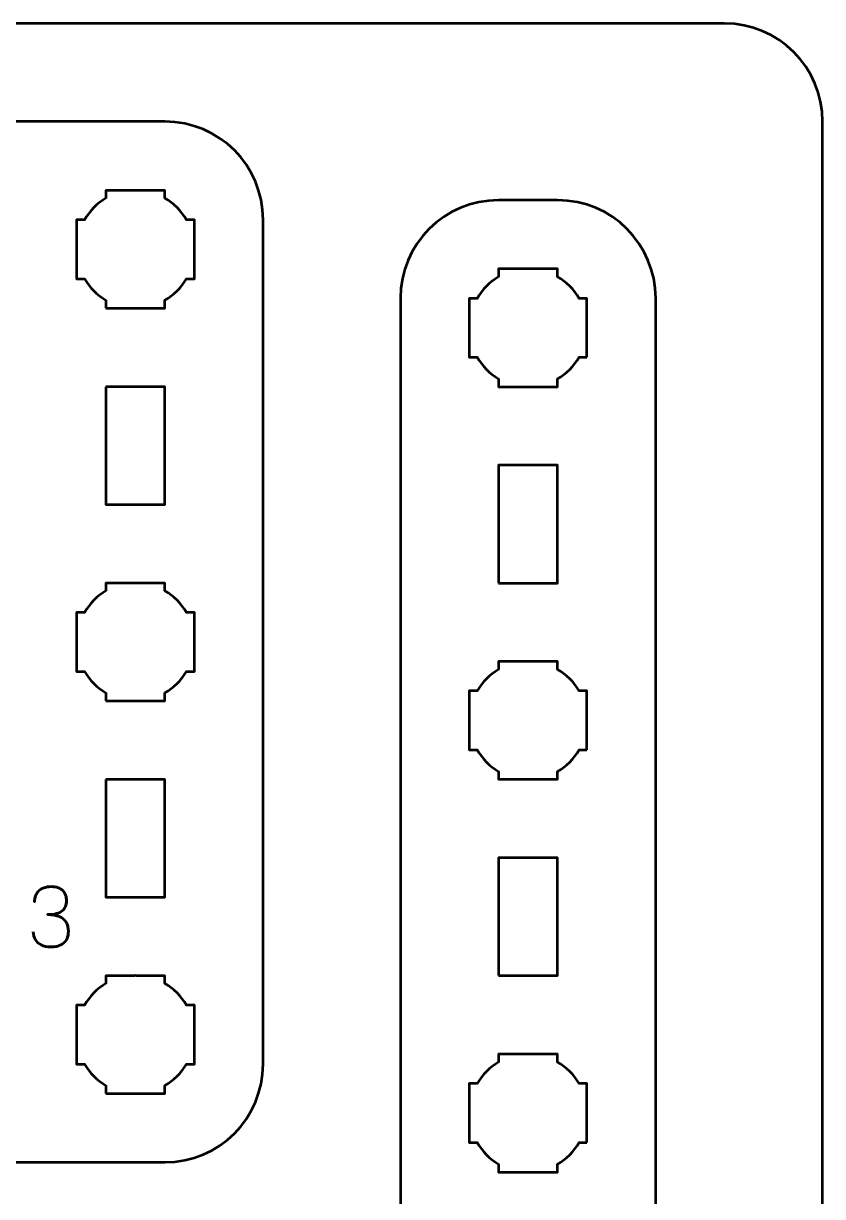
# Model space of a CAD drawing. Header units: centimetres. Extents: x -21 to 0, y -29.7 to 0.
# Drawn here: x -4.07 to 0, y -5.97 to 0 of the extents above; entities that cross this region are included whole.
import ezdxf

# ---------------------------------------------------------------- set-up
doc = ezdxf.new("R2010")
doc.units = ezdxf.units.CM
doc.header["$MEASUREMENT"] = 0
doc.layers.add('Layer 1', color=7, linetype='Continuous')

msp = doc.modelspace()

# ---------------------------------------------------------------- linework, layer by layer
at = {"layer": 'Layer 1', "color": 1, "lineweight": 53}
msp.add_open_spline([(-21.00003, -29.19995), (-21.00003, -29.19995), (-21.00003, -1.69992), (-21.00003, -1.69992), (-21.00003, -1.69992), (-21.00003, -1.61709), (-20.93286, -1.54992), (-20.85003, -1.54992), (-20.85003, -1.54992), (-20.7672, -1.54992), (-20.70003, -1.48275), (-20.70003, -1.39992), (-20.70003, -1.39992), (-20.70003, -1.31709), (-20.7672, -1.24992), (-20.85003, -1.24992), (-20.85003, -1.24992), (-20.93286, -1.24992), (-21.00003, -1.18275), (-21.00003, -1.09992), (-21.00003, -1.09992), (-21.00003, -1.09992), (-21.00003, -0.49992), (-21.00003, -0.49992), (-21.00003, -0.49992), (-21.00003, -0.22295), (-20.77694, 0.00004), (-20.49994, 0.00004), (-20.49994, 0.00004), (-20.49994, 0.00004), (-0.50008, 0.00004), (-0.50008, 0.00004), (-0.50008, 0.00004), (-0.22294, 0.00004), (0.00002, -0.22295), (0.00002, -0.49992), (0.00002, -0.49992), (0.00002, -0.49992), (0.00002, -29.19995), (0.00002, -29.19995), (0.00002, -29.19995), (0.00002, -29.47695), (-0.22294, -29.70004), (-0.50008, -29.70004), (-0.50008, -29.70004), (-0.50008, -29.70004), (-20.49994, -29.70004), (-20.49994, -29.70004), (-20.49994, -29.70004), (-20.77694, -29.70004), (-21.00003, -29.47695), (-21.00003, -29.19995)], degree=3, knots=[0, 0, 0, 0, 0.0769231, 0.0769231, 0.0769231, 0.0769231, 0.1538462, 0.1538462, 0.1538462, 0.1538462, 0.2307692, 0.2307692, 0.2307692, 0.2307692, 0.3076923, 0.3076923, 0.3076923, 0.3076923, 0.3846154, 0.3846154, 0.3846154, 0.3846154, 0.4615385, 0.4615385, 0.4615385, 0.4615385, 0.5384615, 0.5384615, 0.5384615, 0.5384615, 0.6153846, 0.6153846, 0.6153846, 0.6153846, 0.6923077, 0.6923077, 0.6923077, 0.6923077, 0.7692308, 0.7692308, 0.7692308, 0.7692308, 0.8461538, 0.8461538, 0.8461538, 0.8461538, 0.9230769, 0.9230769, 0.9230769, 0.9230769, 1, 1, 1, 1], dxfattribs=at)
at = {"layer": 'Layer 1', "color": 3, "lineweight": 53}
msp.add_open_spline([(-7.64993, -0.49997), (-7.64993, -0.49997), (-3.35006, -0.49997), (-3.35006, -0.49997), (-3.35006, -0.49997), (-3.07292, -0.49997), (-2.84996, -0.72306), (-2.84996, -1.00006), (-2.84996, -1.00006), (-2.84996, -1.00006), (-2.84996, -5.29993), (-2.84996, -5.29993), (-2.84996, -5.29993), (-2.84996, -5.57707), (-3.07292, -5.80003), (-3.35006, -5.80003), (-3.35006, -5.80003), (-3.35006, -5.80003), (-7.64993, -5.80003), (-7.64993, -5.80003), (-7.64993, -5.80003), (-7.92693, -5.80003), (-8.15002, -5.57707), (-8.15002, -5.29993), (-8.15002, -5.29993), (-8.15002, -5.29993), (-8.15002, -1.00006), (-8.15002, -1.00006), (-8.15002, -1.00006), (-8.15002, -0.72306), (-7.92693, -0.49997), (-7.64993, -0.49997)], degree=3, knots=[0, 0, 0, 0, 0.125, 0.125, 0.125, 0.125, 0.25, 0.25, 0.25, 0.25, 0.375, 0.375, 0.375, 0.375, 0.5, 0.5, 0.5, 0.5, 0.625, 0.625, 0.625, 0.625, 0.75, 0.75, 0.75, 0.75, 0.875, 0.875, 0.875, 0.875, 1, 1, 1, 1], dxfattribs=at)
at = {"layer": 'Layer 1', "lineweight": 53}
for points, knots in [([(-3.64998, -1.45006), (-3.64998, -1.45006), (-3.64998, -1.40988), (-3.64998, -1.40988), (-3.64998, -1.40988), (-3.69552, -1.38355), (-3.73348, -1.3456), (-3.75983, -1.30007), (-3.75983, -1.30007), (-3.75983, -1.30007), (-3.79998, -1.30007), (-3.79998, -1.30007), (-3.79998, -1.30007), (-3.79998, -1.30007), (-3.79998, -1.15155), (-3.79998, -1.15155), (-3.79998, -1.15155), (-3.79998, -1.15155), (-3.8, -1.15), (-3.8, -1.15), (-3.8, -1.15), (-3.8, -1.15), (-3.79998, -1.14845), (-3.79998, -1.14845), (-3.79998, -1.14845), (-3.79998, -1.14845), (-3.79998, -1.00006), (-3.79998, -1.00006), (-3.79998, -1.00006), (-3.79998, -1.00006), (-3.75988, -1.00006), (-3.75988, -1.00006), (-3.75988, -1.00006), (-3.73353, -0.95449), (-3.69554, -0.91649), (-3.64998, -0.89013), (-3.64998, -0.89013), (-3.64998, -0.89013), (-3.64998, -0.85005), (-3.64998, -0.85005), (-3.64998, -0.85005), (-3.64998, -0.85005), (-3.50464, -0.85005), (-3.50464, -0.85005), (-3.50464, -0.85005), (-3.50464, -0.85005), (-3.5, -0.84999), (-3.5, -0.84999), (-3.5, -0.84999), (-3.5, -0.84999), (-3.49535, -0.85005), (-3.49535, -0.85005), (-3.49535, -0.85005), (-3.49535, -0.85005), (-3.34997, -0.85005), (-3.34997, -0.85005), (-3.34997, -0.85005), (-3.34997, -0.85005), (-3.34997, -0.89013), (-3.34997, -0.89013), (-3.34997, -0.89013), (-3.3044, -0.91649), (-3.26643, -0.95449), (-3.24009, -1.00006), (-3.24009, -1.00006), (-3.24009, -1.00006), (-3.19997, -1.00006), (-3.19997, -1.00006), (-3.19997, -1.00006), (-3.19997, -1.00006), (-3.19997, -1.30007), (-3.19997, -1.30007), (-3.19997, -1.30007), (-3.19997, -1.30007), (-3.24014, -1.30007), (-3.24014, -1.30007), (-3.24014, -1.30007), (-3.26648, -1.3456), (-3.30444, -1.38355), (-3.34997, -1.40988), (-3.34997, -1.40988), (-3.34997, -1.40988), (-3.34997, -1.45006), (-3.34997, -1.45006), (-3.34997, -1.45006), (-3.34997, -1.45006), (-3.64998, -1.45006), (-3.64998, -1.45006)], [0, 0, 0, 0, 0.0454545, 0.0454545, 0.0454545, 0.0454545, 0.0909091, 0.0909091, 0.0909091, 0.0909091, 0.1363636, 0.1363636, 0.1363636, 0.1363636, 0.1818182, 0.1818182, 0.1818182, 0.1818182, 0.2272727, 0.2272727, 0.2272727, 0.2272727, 0.2727273, 0.2727273, 0.2727273, 0.2727273, 0.3181818, 0.3181818, 0.3181818, 0.3181818, 0.3636364, 0.3636364, 0.3636364, 0.3636364, 0.4090909, 0.4090909, 0.4090909, 0.4090909, 0.4545455, 0.4545455, 0.4545455, 0.4545455, 0.5, 0.5, 0.5, 0.5, 0.5454545, 0.5454545, 0.5454545, 0.5454545, 0.5909091, 0.5909091, 0.5909091, 0.5909091, 0.6363636, 0.6363636, 0.6363636, 0.6363636, 0.6818182, 0.6818182, 0.6818182, 0.6818182, 0.7272727, 0.7272727, 0.7272727, 0.7272727, 0.7727273, 0.7727273, 0.7727273, 0.7727273, 0.8181818, 0.8181818, 0.8181818, 0.8181818, 0.8636364, 0.8636364, 0.8636364, 0.8636364, 0.9090909, 0.9090909, 0.9090909, 0.9090909, 0.9545455, 0.9545455, 0.9545455, 0.9545455, 1, 1, 1, 1]), ([(-1.19997, -1.70006), (-1.19997, -1.70006), (-1.24008, -1.70006), (-1.24008, -1.70006), (-1.24008, -1.70006), (-1.2664, -1.74553), (-1.30443, -1.78345), (-1.3499, -1.80991), (-1.3499, -1.80991), (-1.3499, -1.80991), (-1.3499, -1.84999), (-1.3499, -1.84999), (-1.3499, -1.84999), (-1.3499, -1.84999), (-1.49998, -1.84999), (-1.49998, -1.84999), (-1.49998, -1.84999), (-1.49998, -1.84999), (-1.64991, -1.84999), (-1.64991, -1.84999), (-1.64991, -1.84999), (-1.64991, -1.84999), (-1.64991, -1.80991), (-1.64991, -1.80991), (-1.64991, -1.80991), (-1.69552, -1.78345), (-1.73344, -1.74553), (-1.75976, -1.70006), (-1.75976, -1.70006), (-1.75976, -1.70006), (-1.79998, -1.70006), (-1.79998, -1.70006), (-1.79998, -1.70006), (-1.79998, -1.70006), (-1.79998, -1.54998), (-1.79998, -1.54998), (-1.79998, -1.54998), (-1.79998, -1.54998), (-1.79998, -1.40005), (-1.79998, -1.40005), (-1.79998, -1.40005), (-1.79998, -1.40005), (-1.75976, -1.40005), (-1.75976, -1.40005), (-1.75976, -1.40005), (-1.73344, -1.35448), (-1.69552, -1.31655), (-1.64991, -1.29009), (-1.64991, -1.29009), (-1.64991, -1.29009), (-1.64991, -1.25002), (-1.64991, -1.25002), (-1.64991, -1.25002), (-1.64991, -1.25002), (-1.49998, -1.25002), (-1.49998, -1.25002), (-1.49998, -1.25002), (-1.49998, -1.25002), (-1.3499, -1.25002), (-1.3499, -1.25002), (-1.3499, -1.25002), (-1.3499, -1.25002), (-1.3499, -1.29009), (-1.3499, -1.29009), (-1.3499, -1.29009), (-1.30443, -1.31655), (-1.2664, -1.35448), (-1.24008, -1.40005), (-1.24008, -1.40005), (-1.24008, -1.40005), (-1.19997, -1.40005), (-1.19997, -1.40005), (-1.19997, -1.40005), (-1.19997, -1.40005), (-1.19997, -1.54998), (-1.19997, -1.54998), (-1.19997, -1.54998), (-1.19997, -1.54998), (-1.19997, -1.70006), (-1.19997, -1.70006)], [0, 0, 0, 0, 0.05, 0.05, 0.05, 0.05, 0.1, 0.1, 0.1, 0.1, 0.15, 0.15, 0.15, 0.15, 0.2, 0.2, 0.2, 0.2, 0.25, 0.25, 0.25, 0.25, 0.3, 0.3, 0.3, 0.3, 0.35, 0.35, 0.35, 0.35, 0.4, 0.4, 0.4, 0.4, 0.45, 0.45, 0.45, 0.45, 0.5, 0.5, 0.5, 0.5, 0.55, 0.55, 0.55, 0.55, 0.6, 0.6, 0.6, 0.6, 0.65, 0.65, 0.65, 0.65, 0.7, 0.7, 0.7, 0.7, 0.75, 0.75, 0.75, 0.75, 0.8, 0.8, 0.8, 0.8, 0.85, 0.85, 0.85, 0.85, 0.9, 0.9, 0.9, 0.9, 0.95, 0.95, 0.95, 0.95, 1, 1, 1, 1]), ([(-3.65006, -1.85001), (-3.65006, -1.85001), (-3.35006, -1.85001), (-3.35006, -1.85001), (-3.35006, -1.85001), (-3.35006, -1.85001), (-3.35006, -2.45002), (-3.35006, -2.45002), (-3.35006, -2.45002), (-3.35006, -2.45002), (-3.65006, -2.45002), (-3.65006, -2.45002), (-3.65006, -2.45002), (-3.65006, -2.45002), (-3.65006, -1.85001), (-3.65006, -1.85001)], [0, 0, 0, 0, 0.25, 0.25, 0.25, 0.25, 0.5, 0.5, 0.5, 0.5, 0.75, 0.75, 0.75, 0.75, 1, 1, 1, 1]), ([(-1.64991, -2.85004), (-1.64991, -2.85004), (-1.64991, -2.25004), (-1.64991, -2.25004), (-1.64991, -2.25004), (-1.64991, -2.25004), (-1.3499, -2.25004), (-1.3499, -2.25004), (-1.3499, -2.25004), (-1.3499, -2.25004), (-1.3499, -2.85004), (-1.3499, -2.85004), (-1.3499, -2.85004), (-1.3499, -2.85004), (-1.64991, -2.85004), (-1.64991, -2.85004)], [0, 0, 0, 0, 0.25, 0.25, 0.25, 0.25, 0.5, 0.5, 0.5, 0.5, 0.75, 0.75, 0.75, 0.75, 1, 1, 1, 1]), ([(-3.64998, -3.45006), (-3.64998, -3.45006), (-3.64998, -3.40988), (-3.64998, -3.40988), (-3.64998, -3.40988), (-3.69552, -3.38355), (-3.73348, -3.3456), (-3.75983, -3.30007), (-3.75983, -3.30007), (-3.75983, -3.30007), (-3.79998, -3.30007), (-3.79998, -3.30007), (-3.79998, -3.30007), (-3.79998, -3.30007), (-3.79998, -3.15155), (-3.79998, -3.15155), (-3.79998, -3.15155), (-3.79998, -3.15155), (-3.8, -3.15), (-3.8, -3.15), (-3.8, -3.15), (-3.8, -3.15), (-3.79998, -3.14845), (-3.79998, -3.14845), (-3.79998, -3.14845), (-3.79998, -3.14845), (-3.79998, -3.00006), (-3.79998, -3.00006), (-3.79998, -3.00006), (-3.79998, -3.00006), (-3.75988, -3.00006), (-3.75988, -3.00006), (-3.75988, -3.00006), (-3.73353, -2.95449), (-3.69554, -2.91649), (-3.64998, -2.89013), (-3.64998, -2.89013), (-3.64998, -2.89013), (-3.64998, -2.85005), (-3.64998, -2.85005), (-3.64998, -2.85005), (-3.64998, -2.85005), (-3.50464, -2.85005), (-3.50464, -2.85005), (-3.50464, -2.85005), (-3.50464, -2.85005), (-3.5, -2.84999), (-3.5, -2.84999), (-3.5, -2.84999), (-3.5, -2.84999), (-3.49535, -2.85005), (-3.49535, -2.85005), (-3.49535, -2.85005), (-3.49535, -2.85005), (-3.34997, -2.85005), (-3.34997, -2.85005), (-3.34997, -2.85005), (-3.34997, -2.85005), (-3.34997, -2.89013), (-3.34997, -2.89013), (-3.34997, -2.89013), (-3.3044, -2.91649), (-3.26643, -2.95449), (-3.24009, -3.00006), (-3.24009, -3.00006), (-3.24009, -3.00006), (-3.19997, -3.00006), (-3.19997, -3.00006), (-3.19997, -3.00006), (-3.19997, -3.00006), (-3.19997, -3.30007), (-3.19997, -3.30007), (-3.19997, -3.30007), (-3.19997, -3.30007), (-3.24014, -3.30007), (-3.24014, -3.30007), (-3.24014, -3.30007), (-3.26648, -3.3456), (-3.30444, -3.38355), (-3.34997, -3.40988), (-3.34997, -3.40988), (-3.34997, -3.40988), (-3.34997, -3.45006), (-3.34997, -3.45006), (-3.34997, -3.45006), (-3.34997, -3.45006), (-3.64998, -3.45006), (-3.64998, -3.45006)], [0, 0, 0, 0, 0.0454545, 0.0454545, 0.0454545, 0.0454545, 0.0909091, 0.0909091, 0.0909091, 0.0909091, 0.1363636, 0.1363636, 0.1363636, 0.1363636, 0.1818182, 0.1818182, 0.1818182, 0.1818182, 0.2272727, 0.2272727, 0.2272727, 0.2272727, 0.2727273, 0.2727273, 0.2727273, 0.2727273, 0.3181818, 0.3181818, 0.3181818, 0.3181818, 0.3636364, 0.3636364, 0.3636364, 0.3636364, 0.4090909, 0.4090909, 0.4090909, 0.4090909, 0.4545455, 0.4545455, 0.4545455, 0.4545455, 0.5, 0.5, 0.5, 0.5, 0.5454545, 0.5454545, 0.5454545, 0.5454545, 0.5909091, 0.5909091, 0.5909091, 0.5909091, 0.6363636, 0.6363636, 0.6363636, 0.6363636, 0.6818182, 0.6818182, 0.6818182, 0.6818182, 0.7272727, 0.7272727, 0.7272727, 0.7272727, 0.7727273, 0.7727273, 0.7727273, 0.7727273, 0.8181818, 0.8181818, 0.8181818, 0.8181818, 0.8636364, 0.8636364, 0.8636364, 0.8636364, 0.9090909, 0.9090909, 0.9090909, 0.9090909, 0.9545455, 0.9545455, 0.9545455, 0.9545455, 1, 1, 1, 1]), ([(-1.19997, -3.70002), (-1.19997, -3.70002), (-1.24008, -3.70002), (-1.24008, -3.70002), (-1.24008, -3.70002), (-1.2664, -3.7455), (-1.30443, -3.78353), (-1.3499, -3.80984), (-1.3499, -3.80984), (-1.3499, -3.80984), (-1.3499, -3.84995), (-1.3499, -3.84995), (-1.3499, -3.84995), (-1.3499, -3.84995), (-1.49998, -3.84995), (-1.49998, -3.84995), (-1.49998, -3.84995), (-1.49998, -3.84995), (-1.64991, -3.84995), (-1.64991, -3.84995), (-1.64991, -3.84995), (-1.64991, -3.84995), (-1.64991, -3.80984), (-1.64991, -3.80984), (-1.64991, -3.80984), (-1.69552, -3.78353), (-1.73344, -3.7455), (-1.75976, -3.70002), (-1.75976, -3.70002), (-1.75976, -3.70002), (-1.79998, -3.70002), (-1.79998, -3.70002), (-1.79998, -3.70002), (-1.79998, -3.70002), (-1.79998, -3.54995), (-1.79998, -3.54995), (-1.79998, -3.54995), (-1.79998, -3.54995), (-1.79998, -3.40002), (-1.79998, -3.40002), (-1.79998, -3.40002), (-1.79998, -3.40002), (-1.75976, -3.40002), (-1.75976, -3.40002), (-1.75976, -3.40002), (-1.73344, -3.35441), (-1.69552, -3.31652), (-1.64991, -3.2902), (-1.64991, -3.2902), (-1.64991, -3.2902), (-1.64991, -3.24995), (-1.64991, -3.24995), (-1.64991, -3.24995), (-1.64991, -3.24995), (-1.49998, -3.24995), (-1.49998, -3.24995), (-1.49998, -3.24995), (-1.49998, -3.24995), (-1.3499, -3.24995), (-1.3499, -3.24995), (-1.3499, -3.24995), (-1.3499, -3.24995), (-1.3499, -3.2902), (-1.3499, -3.2902), (-1.3499, -3.2902), (-1.30443, -3.31652), (-1.2664, -3.35441), (-1.24008, -3.40002), (-1.24008, -3.40002), (-1.24008, -3.40002), (-1.19997, -3.40002), (-1.19997, -3.40002), (-1.19997, -3.40002), (-1.19997, -3.40002), (-1.19997, -3.54995), (-1.19997, -3.54995), (-1.19997, -3.54995), (-1.19997, -3.54995), (-1.19997, -3.70002), (-1.19997, -3.70002)], [0, 0, 0, 0, 0.05, 0.05, 0.05, 0.05, 0.1, 0.1, 0.1, 0.1, 0.15, 0.15, 0.15, 0.15, 0.2, 0.2, 0.2, 0.2, 0.25, 0.25, 0.25, 0.25, 0.3, 0.3, 0.3, 0.3, 0.35, 0.35, 0.35, 0.35, 0.4, 0.4, 0.4, 0.4, 0.45, 0.45, 0.45, 0.45, 0.5, 0.5, 0.5, 0.5, 0.55, 0.55, 0.55, 0.55, 0.6, 0.6, 0.6, 0.6, 0.65, 0.65, 0.65, 0.65, 0.7, 0.7, 0.7, 0.7, 0.75, 0.75, 0.75, 0.75, 0.8, 0.8, 0.8, 0.8, 0.85, 0.85, 0.85, 0.85, 0.9, 0.9, 0.9, 0.9, 0.95, 0.95, 0.95, 0.95, 1, 1, 1, 1]), ([(-3.65006, -3.84998), (-3.65006, -3.84998), (-3.35006, -3.84998), (-3.35006, -3.84998), (-3.35006, -3.84998), (-3.35006, -3.84998), (-3.35006, -4.44998), (-3.35006, -4.44998), (-3.35006, -4.44998), (-3.35006, -4.44998), (-3.65006, -4.44998), (-3.65006, -4.44998), (-3.65006, -4.44998), (-3.65006, -4.44998), (-3.65006, -3.84998), (-3.65006, -3.84998)], [0, 0, 0, 0, 0.25, 0.25, 0.25, 0.25, 0.5, 0.5, 0.5, 0.5, 0.75, 0.75, 0.75, 0.75, 1, 1, 1, 1]), ([(-1.64991, -4.84997), (-1.64991, -4.84997), (-1.64991, -4.24997), (-1.64991, -4.24997), (-1.64991, -4.24997), (-1.64991, -4.24997), (-1.3499, -4.24997), (-1.3499, -4.24997), (-1.3499, -4.24997), (-1.3499, -4.24997), (-1.3499, -4.84997), (-1.3499, -4.84997), (-1.3499, -4.84997), (-1.3499, -4.84997), (-1.64991, -4.84997), (-1.64991, -4.84997)], [0, 0, 0, 0, 0.25, 0.25, 0.25, 0.25, 0.5, 0.5, 0.5, 0.5, 0.75, 0.75, 0.75, 0.75, 1, 1, 1, 1]), ([(-3.64998, -5.45006), (-3.64998, -5.45006), (-3.64998, -5.40988), (-3.64998, -5.40988), (-3.64998, -5.40988), (-3.69552, -5.38355), (-3.73348, -5.3456), (-3.75983, -5.30007), (-3.75983, -5.30007), (-3.75983, -5.30007), (-3.79998, -5.30007), (-3.79998, -5.30007), (-3.79998, -5.30007), (-3.79998, -5.30007), (-3.79998, -5.15155), (-3.79998, -5.15155), (-3.79998, -5.15155), (-3.79998, -5.15155), (-3.8, -5.15), (-3.8, -5.15), (-3.8, -5.15), (-3.8, -5.15), (-3.79998, -5.14845), (-3.79998, -5.14845), (-3.79998, -5.14845), (-3.79998, -5.14845), (-3.79998, -5.00006), (-3.79998, -5.00006), (-3.79998, -5.00006), (-3.79998, -5.00006), (-3.75988, -5.00006), (-3.75988, -5.00006), (-3.75988, -5.00006), (-3.73353, -4.95449), (-3.69554, -4.91649), (-3.64998, -4.89013), (-3.64998, -4.89013), (-3.64998, -4.89013), (-3.64998, -4.85005), (-3.64998, -4.85005), (-3.64998, -4.85005), (-3.64998, -4.85005), (-3.50464, -4.85005), (-3.50464, -4.85005), (-3.50464, -4.85005), (-3.50464, -4.85005), (-3.5, -4.84999), (-3.5, -4.84999), (-3.5, -4.84999), (-3.5, -4.84999), (-3.49535, -4.85005), (-3.49535, -4.85005), (-3.49535, -4.85005), (-3.49535, -4.85005), (-3.34997, -4.85005), (-3.34997, -4.85005), (-3.34997, -4.85005), (-3.34997, -4.85005), (-3.34997, -4.89013), (-3.34997, -4.89013), (-3.34997, -4.89013), (-3.3044, -4.91649), (-3.26643, -4.95449), (-3.24009, -5.00006), (-3.24009, -5.00006), (-3.24009, -5.00006), (-3.19997, -5.00006), (-3.19997, -5.00006), (-3.19997, -5.00006), (-3.19997, -5.00006), (-3.19997, -5.30007), (-3.19997, -5.30007), (-3.19997, -5.30007), (-3.19997, -5.30007), (-3.24014, -5.30007), (-3.24014, -5.30007), (-3.24014, -5.30007), (-3.26648, -5.3456), (-3.30444, -5.38355), (-3.34997, -5.40988), (-3.34997, -5.40988), (-3.34997, -5.40988), (-3.34997, -5.45006), (-3.34997, -5.45006), (-3.34997, -5.45006), (-3.34997, -5.45006), (-3.64998, -5.45006), (-3.64998, -5.45006)], [0, 0, 0, 0, 0.0454545, 0.0454545, 0.0454545, 0.0454545, 0.0909091, 0.0909091, 0.0909091, 0.0909091, 0.1363636, 0.1363636, 0.1363636, 0.1363636, 0.1818182, 0.1818182, 0.1818182, 0.1818182, 0.2272727, 0.2272727, 0.2272727, 0.2272727, 0.2727273, 0.2727273, 0.2727273, 0.2727273, 0.3181818, 0.3181818, 0.3181818, 0.3181818, 0.3636364, 0.3636364, 0.3636364, 0.3636364, 0.4090909, 0.4090909, 0.4090909, 0.4090909, 0.4545455, 0.4545455, 0.4545455, 0.4545455, 0.5, 0.5, 0.5, 0.5, 0.5454545, 0.5454545, 0.5454545, 0.5454545, 0.5909091, 0.5909091, 0.5909091, 0.5909091, 0.6363636, 0.6363636, 0.6363636, 0.6363636, 0.6818182, 0.6818182, 0.6818182, 0.6818182, 0.7272727, 0.7272727, 0.7272727, 0.7272727, 0.7727273, 0.7727273, 0.7727273, 0.7727273, 0.8181818, 0.8181818, 0.8181818, 0.8181818, 0.8636364, 0.8636364, 0.8636364, 0.8636364, 0.9090909, 0.9090909, 0.9090909, 0.9090909, 0.9545455, 0.9545455, 0.9545455, 0.9545455, 1, 1, 1, 1]), ([(-1.19997, -5.69996), (-1.19997, -5.69996), (-1.24008, -5.69996), (-1.24008, -5.69996), (-1.24008, -5.69996), (-1.2664, -5.74557), (-1.30443, -5.78346), (-1.3499, -5.80978), (-1.3499, -5.80978), (-1.3499, -5.80978), (-1.3499, -5.85003), (-1.3499, -5.85003), (-1.3499, -5.85003), (-1.3499, -5.85003), (-1.49998, -5.85003), (-1.49998, -5.85003), (-1.49998, -5.85003), (-1.49998, -5.85003), (-1.64991, -5.85003), (-1.64991, -5.85003), (-1.64991, -5.85003), (-1.64991, -5.85003), (-1.64991, -5.80978), (-1.64991, -5.80978), (-1.64991, -5.80978), (-1.69552, -5.78346), (-1.73344, -5.74557), (-1.75976, -5.69996), (-1.75976, -5.69996), (-1.75976, -5.69996), (-1.79998, -5.69996), (-1.79998, -5.69996), (-1.79998, -5.69996), (-1.79998, -5.69996), (-1.79998, -5.55003), (-1.79998, -5.55003), (-1.79998, -5.55003), (-1.79998, -5.55003), (-1.79998, -5.39995), (-1.79998, -5.39995), (-1.79998, -5.39995), (-1.79998, -5.39995), (-1.75976, -5.39995), (-1.75976, -5.39995), (-1.75976, -5.39995), (-1.73344, -5.35448), (-1.69552, -5.31645), (-1.64991, -5.29013), (-1.64991, -5.29013), (-1.64991, -5.29013), (-1.64991, -5.25002), (-1.64991, -5.25002), (-1.64991, -5.25002), (-1.64991, -5.25002), (-1.49998, -5.25002), (-1.49998, -5.25002), (-1.49998, -5.25002), (-1.49998, -5.25002), (-1.3499, -5.25002), (-1.3499, -5.25002), (-1.3499, -5.25002), (-1.3499, -5.25002), (-1.3499, -5.29013), (-1.3499, -5.29013), (-1.3499, -5.29013), (-1.30443, -5.31645), (-1.2664, -5.35448), (-1.24008, -5.39995), (-1.24008, -5.39995), (-1.24008, -5.39995), (-1.19997, -5.39995), (-1.19997, -5.39995), (-1.19997, -5.39995), (-1.19997, -5.39995), (-1.19997, -5.55003), (-1.19997, -5.55003), (-1.19997, -5.55003), (-1.19997, -5.55003), (-1.19997, -5.69996), (-1.19997, -5.69996)], [0, 0, 0, 0, 0.05, 0.05, 0.05, 0.05, 0.1, 0.1, 0.1, 0.1, 0.15, 0.15, 0.15, 0.15, 0.2, 0.2, 0.2, 0.2, 0.25, 0.25, 0.25, 0.25, 0.3, 0.3, 0.3, 0.3, 0.35, 0.35, 0.35, 0.35, 0.4, 0.4, 0.4, 0.4, 0.45, 0.45, 0.45, 0.45, 0.5, 0.5, 0.5, 0.5, 0.55, 0.55, 0.55, 0.55, 0.6, 0.6, 0.6, 0.6, 0.65, 0.65, 0.65, 0.65, 0.7, 0.7, 0.7, 0.7, 0.75, 0.75, 0.75, 0.75, 0.8, 0.8, 0.8, 0.8, 0.85, 0.85, 0.85, 0.85, 0.9, 0.9, 0.9, 0.9, 0.95, 0.95, 0.95, 0.95, 1, 1, 1, 1])]:
    msp.add_open_spline(points, degree=3, knots=knots, dxfattribs=at)
at = {"layer": 'Layer 1', "color": 114, "lineweight": 53}
msp.add_open_spline([(-2.15, -11.69993), (-2.15, -11.69993), (-2.15, -1.39995), (-2.15, -1.39995), (-2.15, -1.39995), (-2.15, -1.12295), (-1.92691, -0.89999), (-1.64991, -0.89999), (-1.64991, -0.89999), (-1.64991, -0.89999), (-1.3499, -0.89999), (-1.3499, -0.89999), (-1.3499, -0.89999), (-1.07294, -0.89999), (-0.84998, -1.12295), (-0.84998, -1.39995), (-0.84998, -1.39995), (-0.84998, -1.39995), (-0.84998, -11.69993), (-0.84998, -11.69993), (-0.84998, -11.69993), (-0.84998, -11.97693), (-1.07294, -12.20003), (-1.3499, -12.20003), (-1.3499, -12.20003), (-1.3499, -12.20003), (-1.64991, -12.20003), (-1.64991, -12.20003), (-1.64991, -12.20003), (-1.92691, -12.20003), (-2.15, -11.97693), (-2.15, -11.69993)], degree=3, knots=[0, 0, 0, 0, 0.125, 0.125, 0.125, 0.125, 0.25, 0.25, 0.25, 0.25, 0.375, 0.375, 0.375, 0.375, 0.5, 0.5, 0.5, 0.5, 0.625, 0.625, 0.625, 0.625, 0.75, 0.75, 0.75, 0.75, 0.875, 0.875, 0.875, 0.875, 1, 1, 1, 1], dxfattribs=at)
at = {"layer": 'Layer 1', "color": 5, "lineweight": 53}
msp.add_open_spline([(-4.02029, -4.6268), (-4.02022, -4.64204), (-4.01669, -4.6553), (-4.00971, -4.6668), (-4.00971, -4.6668), (-4.00272, -4.67823), (-3.99277, -4.68719), (-3.97979, -4.69361), (-3.97979, -4.69361), (-3.96681, -4.70003), (-3.95122, -4.70328), (-3.93308, -4.70342), (-3.93308, -4.70342), (-3.91947, -4.70342), (-3.90712, -4.70201), (-3.8959, -4.69905), (-3.8959, -4.69905), (-3.88475, -4.69608), (-3.87516, -4.6915), (-3.86704, -4.68522), (-3.86704, -4.68522), (-3.85893, -4.67894), (-3.85272, -4.67082), (-3.84828, -4.66095), (-3.84828, -4.66095), (-3.8439, -4.651), (-3.84172, -4.63907), (-3.84165, -4.6251), (-3.84165, -4.6251), (-3.84157, -4.60648), (-3.84538, -4.59074), (-3.85293, -4.57797), (-3.85293, -4.57797), (-3.86048, -4.5652), (-3.8722, -4.55561), (-3.88793, -4.54905), (-3.88793, -4.54905), (-3.90366, -4.54248), (-3.92384, -4.53917), (-3.94832, -4.53917), (-3.94832, -4.53917), (-3.93005, -4.53924), (-3.91474, -4.53755), (-3.90225, -4.53409), (-3.90225, -4.53409), (-3.88983, -4.53063), (-3.87989, -4.52576), (-3.87241, -4.51941), (-3.87241, -4.51941), (-3.86493, -4.51313), (-3.8595, -4.50565), (-3.85625, -4.49705), (-3.85625, -4.49705), (-3.85293, -4.48851), (-3.85131, -4.47913), (-3.85138, -4.4689), (-3.85138, -4.4689), (-3.85131, -4.45866), (-3.85272, -4.44921), (-3.85554, -4.44046), (-3.85554, -4.44046), (-3.8583, -4.43171), (-3.86281, -4.42402), (-3.86895, -4.41746), (-3.86895, -4.41746), (-3.87509, -4.4109), (-3.8832, -4.40575), (-3.89315, -4.40208), (-3.89315, -4.40208), (-3.90317, -4.39841), (-3.91538, -4.39658), (-3.9297, -4.39651), (-3.9297, -4.39651), (-3.94395, -4.39658), (-3.95644, -4.39869), (-3.96702, -4.40279), (-3.96702, -4.40279), (-3.97768, -4.40688), (-3.98642, -4.41245), (-3.99348, -4.41958), (-3.99348, -4.41958), (-4.00046, -4.4267), (-4.00569, -4.43482), (-4.00914, -4.44399), (-4.00914, -4.44399), (-4.01267, -4.45316), (-4.01436, -4.4629), (-4.01436, -4.47313), (-4.01436, -4.47313), (-4.01436, -4.4629), (-4.01267, -4.45316), (-4.00914, -4.44399), (-4.00914, -4.44399), (-4.00569, -4.43482), (-4.00046, -4.4267), (-3.99348, -4.41958), (-3.99348, -4.41958), (-3.98642, -4.41245), (-3.97768, -4.40688), (-3.96702, -4.40279), (-3.96702, -4.40279), (-3.95644, -4.39869), (-3.94395, -4.39658), (-3.9297, -4.39651), (-3.9297, -4.39651), (-3.91538, -4.39658), (-3.90317, -4.39841), (-3.89315, -4.40208), (-3.89315, -4.40208), (-3.8832, -4.40575), (-3.87509, -4.4109), (-3.86895, -4.41746), (-3.86895, -4.41746), (-3.86281, -4.42402), (-3.8583, -4.43171), (-3.85554, -4.44046), (-3.85554, -4.44046), (-3.85272, -4.44921), (-3.85131, -4.45866), (-3.85138, -4.4689), (-3.85138, -4.4689), (-3.85131, -4.47913), (-3.85293, -4.48851), (-3.85625, -4.49705), (-3.85625, -4.49705), (-3.8595, -4.50565), (-3.86493, -4.51313), (-3.87241, -4.51941), (-3.87241, -4.51941), (-3.87989, -4.52576), (-3.88983, -4.53063), (-3.90225, -4.53409), (-3.90225, -4.53409), (-3.91474, -4.53755), (-3.93005, -4.53924), (-3.94832, -4.53917), (-3.94832, -4.53917), (-3.92384, -4.53917), (-3.90366, -4.54248), (-3.88793, -4.54905), (-3.88793, -4.54905), (-3.8722, -4.55561), (-3.86048, -4.5652), (-3.85293, -4.57797), (-3.85293, -4.57797), (-3.84538, -4.59074), (-3.84157, -4.60648), (-3.84165, -4.6251), (-3.84165, -4.6251), (-3.84172, -4.63907), (-3.8439, -4.651), (-3.84828, -4.66095), (-3.84828, -4.66095), (-3.85272, -4.67082), (-3.85893, -4.67894), (-3.86704, -4.68522), (-3.86704, -4.68522), (-3.87516, -4.6915), (-3.88475, -4.69608), (-3.8959, -4.69905), (-3.8959, -4.69905), (-3.90712, -4.70201), (-3.91947, -4.70342), (-3.93308, -4.70342), (-3.93308, -4.70342), (-3.95122, -4.70328), (-3.96681, -4.70003), (-3.97979, -4.69361), (-3.97979, -4.69361), (-3.99277, -4.68719), (-4.00272, -4.67823), (-4.00971, -4.6668), (-4.00971, -4.6668), (-4.01669, -4.6553), (-4.02022, -4.64204), (-4.02029, -4.6268)], degree=3, knots=[0, 0, 0, 0, 0.0227273, 0.0227273, 0.0227273, 0.0227273, 0.0454545, 0.0454545, 0.0454545, 0.0454545, 0.0681818, 0.0681818, 0.0681818, 0.0681818, 0.0909091, 0.0909091, 0.0909091, 0.0909091, 0.1136364, 0.1136364, 0.1136364, 0.1136364, 0.1363636, 0.1363636, 0.1363636, 0.1363636, 0.1590909, 0.1590909, 0.1590909, 0.1590909, 0.1818182, 0.1818182, 0.1818182, 0.1818182, 0.2045455, 0.2045455, 0.2045455, 0.2045455, 0.2272727, 0.2272727, 0.2272727, 0.2272727, 0.25, 0.25, 0.25, 0.25, 0.2727273, 0.2727273, 0.2727273, 0.2727273, 0.2954545, 0.2954545, 0.2954545, 0.2954545, 0.3181818, 0.3181818, 0.3181818, 0.3181818, 0.3409091, 0.3409091, 0.3409091, 0.3409091, 0.3636364, 0.3636364, 0.3636364, 0.3636364, 0.3863636, 0.3863636, 0.3863636, 0.3863636, 0.4090909, 0.4090909, 0.4090909, 0.4090909, 0.4318182, 0.4318182, 0.4318182, 0.4318182, 0.4545455, 0.4545455, 0.4545455, 0.4545455, 0.4772727, 0.4772727, 0.4772727, 0.4772727, 0.5, 0.5, 0.5, 0.5, 0.5227273, 0.5227273, 0.5227273, 0.5227273, 0.5454545, 0.5454545, 0.5454545, 0.5454545, 0.5681818, 0.5681818, 0.5681818, 0.5681818, 0.5909091, 0.5909091, 0.5909091, 0.5909091, 0.6136364, 0.6136364, 0.6136364, 0.6136364, 0.6363636, 0.6363636, 0.6363636, 0.6363636, 0.6590909, 0.6590909, 0.6590909, 0.6590909, 0.6818182, 0.6818182, 0.6818182, 0.6818182, 0.7045455, 0.7045455, 0.7045455, 0.7045455, 0.7272727, 0.7272727, 0.7272727, 0.7272727, 0.75, 0.75, 0.75, 0.75, 0.7727273, 0.7727273, 0.7727273, 0.7727273, 0.7954545, 0.7954545, 0.7954545, 0.7954545, 0.8181818, 0.8181818, 0.8181818, 0.8181818, 0.8409091, 0.8409091, 0.8409091, 0.8409091, 0.8636364, 0.8636364, 0.8636364, 0.8636364, 0.8863636, 0.8863636, 0.8863636, 0.8863636, 0.9090909, 0.9090909, 0.9090909, 0.9090909, 0.9318182, 0.9318182, 0.9318182, 0.9318182, 0.9545455, 0.9545455, 0.9545455, 0.9545455, 0.9772727, 0.9772727, 0.9772727, 0.9772727, 1, 1, 1, 1], dxfattribs=at)

doc.saveas('drawing.dxf')
